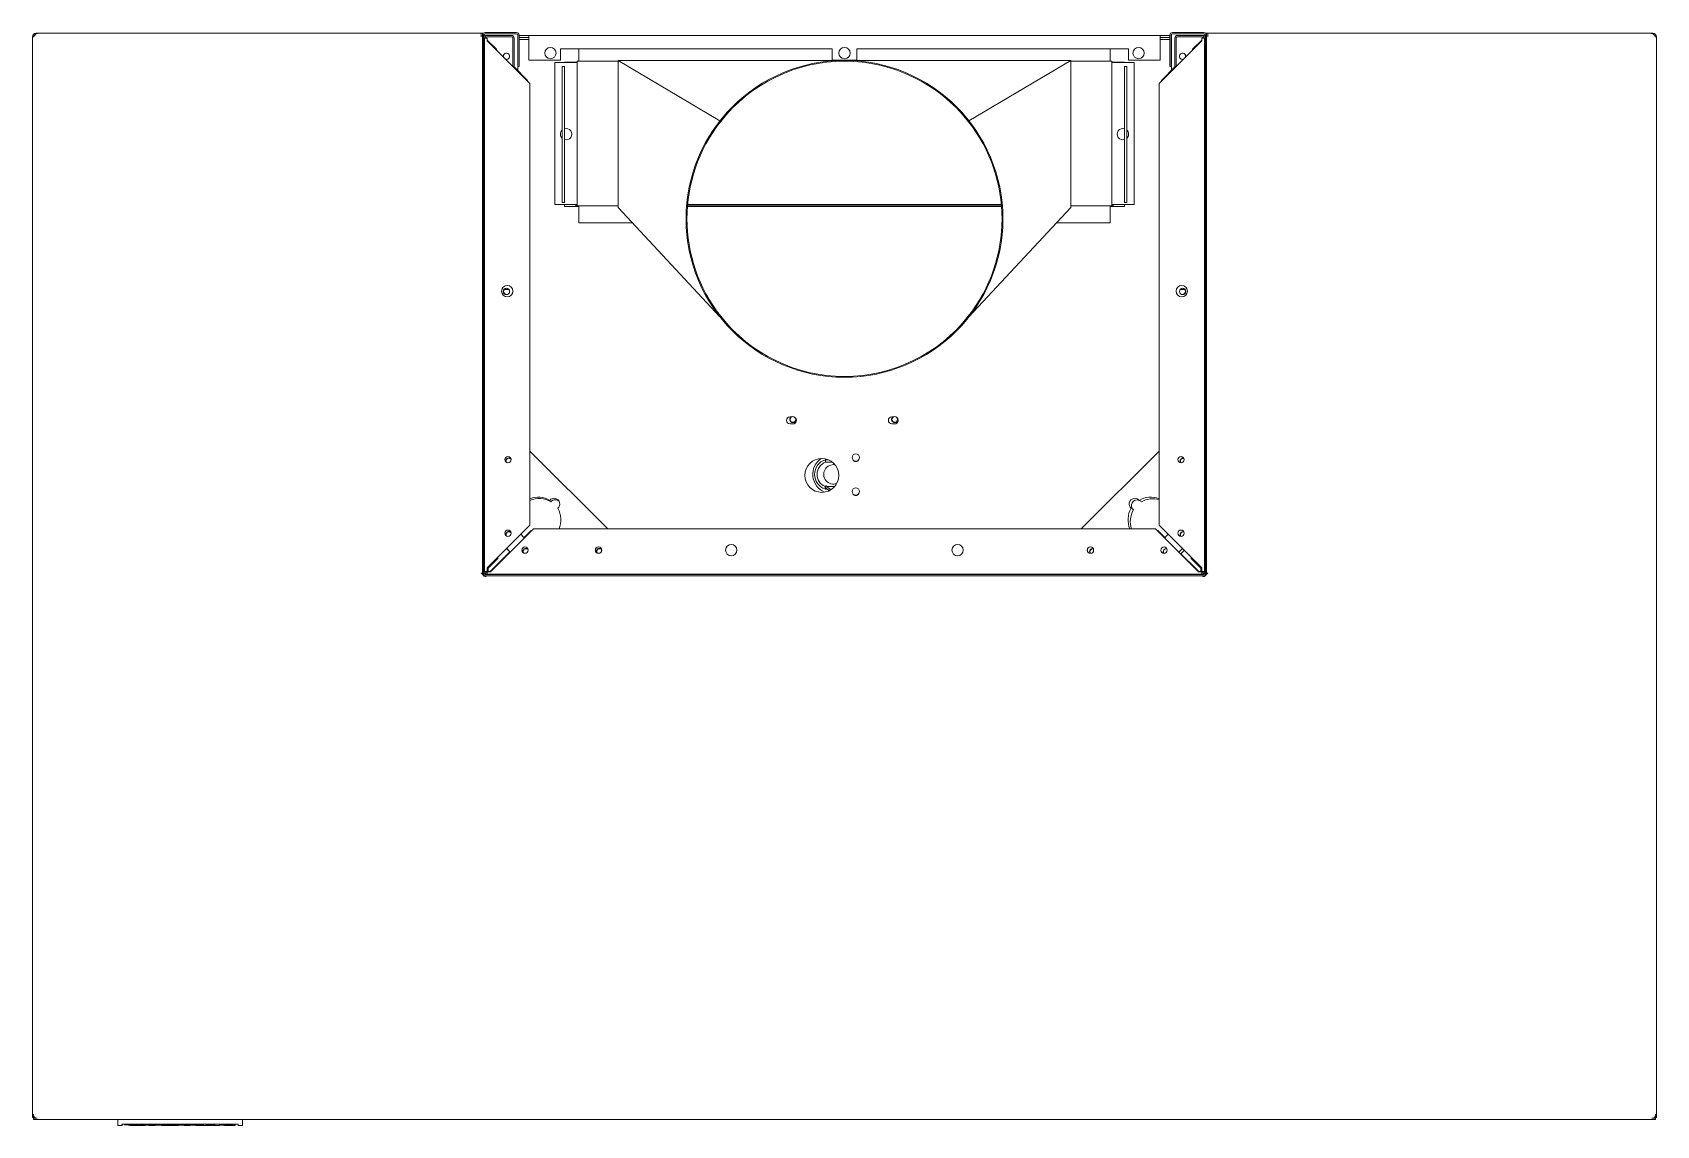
# Model space of a CAD drawing. Header units: millimetres. Extents: x 46989 to 543236, y 252623 to 526638.
# Drawn here: x 128050 to 153881, y 441994 to 459378 of the extents above; entities that cross this region are included whole.
import ezdxf

# ---------------------------------------------------------------- set-up
doc = ezdxf.new("R2010")
doc.units = ezdxf.units.MM

msp = doc.modelspace()

# ---------------------------------------------------------------- linework, layer by layer
at = {"color": 7, "lineweight": 13, "ltscale": 0.03937}
for p, q in [((128050, 459308), (128050, 442123)), ((128147, 459365), (135187, 459365)), ((135205, 450780), (135205, 459335)), ((135225, 450780), (135225, 459335)), ((135241, 450805), (135241, 459288)), ((135767, 458773), (135767, 459347)), ((145988, 459331), (135943, 459331)), ((146164, 459347), (146164, 458774)), ((146689, 459288), (146689, 450805)), ((146705, 459335), (146705, 450780)), ((146725, 459335), (146725, 450780)), ((146744, 459365), (153784, 459365)), ((153881, 459308), (153881, 442123)), ((135284, 459246), (135961, 458568)), ((136447, 459116), (140767, 459116)), ((141164, 459116), (145484, 459116)), ((145969, 458568), (146647, 459246)), ((136358, 458898), (136358, 456644)), ((136476, 458837), (136476, 456675)), ((136511, 458837), (136511, 456675)), ((137365, 458919), (136713, 458919)), ((136713, 458898), (136713, 456644)), ((137365, 458934), (137365, 456594)), ((144565, 458934), (137365, 458934)), ((137365, 458934), (138985, 457973)), ((144565, 458934), (142945, 457973)), ((144565, 456594), (144565, 458934)), ((144565, 458919), (145218, 458919)), ((145218, 458898), (145218, 456644)), ((145420, 456675), (145420, 458837)), ((145455, 456675), (145455, 458837)), ((145573, 458898), (145573, 456644)), ((135961, 458568), (135961, 451541)), ((145969, 451541), (145969, 458568)), ((137365, 456623), (136713, 456623)), ((137365, 456594), (138985, 454855)), ((138467, 456608), (143463, 456608)), ((143462, 456623), (138468, 456623)), ((143460, 456644), (138470, 456644)), ((144565, 456594), (142945, 454855)), ((144565, 456623), (145218, 456623)), ((137593, 456349), (136739, 456349)), ((145192, 456349), (144337, 456349)), ((135961, 452721), (137200, 451483)), ((145969, 452721), (144731, 451483)), ((135284, 450864), (135961, 451541)), ((146647, 450864), (145969, 451541)), ((136020, 451483), (135342, 450805)), ((136020, 451483), (145911, 451483)), ((145911, 451483), (146589, 450805)), ((146647, 450763), (135284, 450763)), ((146683, 450758), (135248, 450758)), ((146683, 450738), (135248, 450738)), ((128067, 442088), (153864, 442088)), ((129517, 442017), (131280, 442017)), ((131280, 442017), (129517, 442017))]:
    msp.add_line(p, q, dxfattribs=at)
at = {"color": 7, "lineweight": 13, "ltscale": 0.000578}
for p, q in [((128066, 459308), (128050, 459308)), ((153881, 459308), (153865, 459308)), ((128050, 442123), (128066, 442123)), ((130808, 442017), (130808, 442000)), ((153881, 442123), (153865, 442123))]:
    msp.add_line(p, q, dxfattribs=at)
at = {"color": 7, "lineweight": 13, "ltscale": 0.000387}
for p, q in [((128106, 459365), (128106, 459354)), ((153824, 459365), (153824, 459354))]:
    msp.add_line(p, q, dxfattribs=at)
at = {"color": 7, "lineweight": 13, "ltscale": 0.001396}
for p, q in [((128106, 459365), (128147, 459365)), ((153784, 459365), (153824, 459365))]:
    msp.add_line(p, q, dxfattribs=at)
at = {"color": 7, "lineweight": 13, "ltscale": 0.001069}
msp.add_line((135187, 459365), (135218, 459365), dxfattribs=at)
at = {"color": 7, "lineweight": 13, "ltscale": 0.001975}
for p, q in [((135187, 459365), (135187, 459308)), ((135943, 459331), (135943, 459274)), ((145988, 459331), (145988, 459274)), ((146744, 459365), (146744, 459308))]:
    msp.add_line(p, q, dxfattribs=at)
at = {"color": 7, "lineweight": 13, "ltscale": 0.000703}
for p, q in [((135246, 459335), (135225, 459335)), ((146685, 459335), (146705, 459335)), ((135246, 450780), (135225, 450780)), ((135248, 450778), (135248, 450758)), ((146683, 450778), (146683, 450758)), ((146685, 450780), (146705, 450780))]:
    msp.add_line(p, q, dxfattribs=at)
at = {"color": 7, "lineweight": 13, "ltscale": 0.0007}
for p, q in [((135241, 459288), (135262, 459288)), ((146689, 459288), (146669, 459288)), ((135709, 458836), (135689, 458836)), ((135791, 458838), (135771, 458838)), ((146140, 458838), (146160, 458838)), ((146221, 458836), (146242, 458836)), ((135241, 450805), (135262, 450805)), ((135284, 450763), (135284, 450783)), ((146647, 450763), (146647, 450783)), ((146689, 450805), (146669, 450805))]:
    msp.add_line(p, q, dxfattribs=at)
at = {"color": 7, "lineweight": 13, "ltscale": 0.000904}
msp.add_line((135246, 459335), (135247, 459309), dxfattribs=at)
at = {"color": 7, "lineweight": 13, "ltscale": 0.017375}
for p, q in [((135248, 459378), (135748, 459378)), ((135248, 459358), (135748, 459358)), ((146182, 459378), (146683, 459378)), ((146182, 459358), (146683, 459358))]:
    msp.add_line(p, q, dxfattribs=at)
at = {"color": 7, "lineweight": 13, "ltscale": 0.000639}
for p, q in [((135262, 459288), (135280, 459288)), ((146669, 459288), (146651, 459288))]:
    msp.add_line(p, q, dxfattribs=at)
at = {"color": 7, "lineweight": 13, "ltscale": 0.001481}
for p, q in [((135280, 459288), (135284, 459246)), ((146651, 459288), (146647, 459246))]:
    msp.add_line(p, q, dxfattribs=at)
at = {"color": 7, "lineweight": 13, "ltscale": 6.5e-05}
for p, q in [((135280, 459288), (135282, 459288)), ((146651, 459288), (146649, 459288))]:
    msp.add_line(p, q, dxfattribs=at)
at = {"color": 7, "lineweight": 13, "ltscale": 0.001477}
for p, q in [((135282, 459288), (135284, 459246)), ((146649, 459288), (146647, 459246))]:
    msp.add_line(p, q, dxfattribs=at)
at = {"color": 7, "lineweight": 13, "ltscale": 0.0133}
for p, q in [((135667, 459331), (135284, 459331)), ((135667, 459310), (135284, 459310)), ((146647, 459331), (146264, 459331)), ((146647, 459310), (146264, 459310))]:
    msp.add_line(p, q, dxfattribs=at)
at = {"color": 7, "lineweight": 13, "ltscale": 0.0157}
for p, q in [((135689, 458836), (135689, 459288)), ((135709, 458836), (135709, 459288)), ((146221, 459288), (146221, 458836)), ((146242, 459288), (146242, 458836))]:
    msp.add_line(p, q, dxfattribs=at)
at = {"color": 7, "lineweight": 13, "ltscale": 0.000118}
for p, q in [((135767, 459331), (135771, 459331)), ((135767, 459296), (135771, 459296)), ((135767, 459264), (135771, 459264))]:
    msp.add_line(p, q, dxfattribs=at)
at = {"color": 7, "lineweight": 13, "ltscale": 0.017275}
for p, q in [((135771, 459335), (135771, 458838)), ((135791, 459335), (135791, 458838)), ((146140, 458838), (146140, 459335)), ((146160, 458838), (146160, 459335))]:
    msp.add_line(p, q, dxfattribs=at)
at = {"color": 7, "lineweight": 13, "ltscale": 0.005288}
for p, q in [((135791, 459331), (135943, 459331)), ((135791, 459296), (135943, 459296)), ((135791, 459264), (135943, 459264))]:
    msp.add_line(p, q, dxfattribs=at)
at = {"color": 7, "lineweight": 13, "ltscale": 0.005285}
for p, q in [((146140, 459331), (145988, 459331)), ((146140, 459296), (145988, 459296)), ((145988, 459264), (146140, 459264))]:
    msp.add_line(p, q, dxfattribs=at)
at = {"color": 7, "lineweight": 13, "ltscale": 0.000122}
for p, q in [((146164, 459331), (146160, 459331)), ((146164, 459296), (146160, 459296)), ((146160, 459264), (146164, 459264))]:
    msp.add_line(p, q, dxfattribs=at)
at = {"color": 7, "lineweight": 13, "ltscale": 0.000896}
msp.add_line((146685, 459335), (146684, 459309), dxfattribs=at)
at = {"color": 7, "lineweight": 13, "ltscale": 0.001073}
msp.add_line((146713, 459365), (146744, 459365), dxfattribs=at)
at = {"color": 7, "lineweight": 13, "ltscale": 0.007237}
msp.add_line((135431, 459110), (135283, 459257), dxfattribs=at)
at = {"color": 7, "lineweight": 13, "ltscale": 0.000383}
for p, q in [((135431, 459110), (135431, 459099)), ((135925, 458604), (135925, 458615)), ((135995, 451458), (135984, 451458))]:
    msp.add_line(p, q, dxfattribs=at)
at = {"color": 7, "lineweight": 13, "ltscale": 0.011725}
for p, q in [((135943, 459274), (135943, 458936)), ((145988, 459274), (145988, 458936))]:
    msp.add_line(p, q, dxfattribs=at)
at = {"color": 7, "lineweight": 13, "ltscale": 0.00625}
for p, q in [((136447, 458936), (136447, 459116)), ((140767, 458936), (140767, 459116)), ((141164, 458936), (141164, 459116)), ((145484, 458936), (145484, 459116))]:
    msp.add_line(p, q, dxfattribs=at)
at = {"color": 7, "lineweight": 13, "ltscale": 0.006827}
for p, q in [((136739, 459116), (136739, 458919)), ((145192, 458919), (145192, 459116))]:
    msp.add_line(p, q, dxfattribs=at)
at = {"color": 7, "lineweight": 13, "ltscale": 0.007244}
msp.add_line((146647, 459257), (146500, 459110), dxfattribs=at)
at = {"color": 7, "lineweight": 13, "ltscale": 0.000388}
for p, q in [((146500, 459110), (146500, 459099)), ((146005, 458615), (146005, 458604)), ((130934, 441999), (130945, 442000))]:
    msp.add_line(p, q, dxfattribs=at)
at = {"color": 7, "lineweight": 13, "ltscale": 0.00011}
msp.add_line((135686, 458843), (135689, 458843), dxfattribs=at)
at = {"color": 7, "lineweight": 13, "ltscale": 0.01084}
msp.add_line((135925, 458615), (135705, 458836), dxfattribs=at)
at = {"color": 7, "lineweight": 13, "ltscale": 0.0175}
for p, q in [((135943, 458936), (136447, 458936)), ((145484, 458936), (145988, 458936))]:
    msp.add_line(p, q, dxfattribs=at)
at = {"color": 7, "lineweight": 13, "ltscale": 0.012336}
for p, q in [((136713, 458898), (136358, 458898)), ((145218, 458898), (145573, 458898)), ((136358, 456644), (136713, 456644)), ((145573, 456644), (145218, 456644))]:
    msp.add_line(p, q, dxfattribs=at)
at = {"color": 7, "lineweight": 13, "ltscale": 0.0012}
for p, q in [((136511, 458837), (136476, 458837)), ((145420, 458837), (145455, 458837)), ((136511, 456675), (136476, 456675)), ((145420, 456675), (145455, 456675))]:
    msp.add_line(p, q, dxfattribs=at)
at = {"color": 7, "lineweight": 13, "ltscale": 0.007019}
for p, q in [((136713, 458904), (136511, 458904)), ((145420, 458904), (145218, 458904))]:
    msp.add_line(p, q, dxfattribs=at)
at = {"color": 7, "lineweight": 13, "ltscale": 0.000209}
for p, q in [((136511, 458904), (136511, 458898)), ((136693, 458898), (136693, 458904)), ((145238, 458898), (145238, 458904)), ((145420, 458898), (145420, 458904)), ((131224, 441994), (131230, 441994))]:
    msp.add_line(p, q, dxfattribs=at)
at = {"color": 7, "lineweight": 13, "ltscale": 0.00075}
for p, q in [((136713, 458898), (136713, 458919)), ((145218, 458919), (145218, 458898)), ((136693, 456623), (136693, 456644)), ((136713, 456623), (136713, 456644)), ((145218, 456644), (145218, 456623)), ((145238, 456623), (145238, 456644))]:
    msp.add_line(p, q, dxfattribs=at)
at = {"color": 7, "lineweight": 13, "ltscale": 0.013777}
msp.add_line((140767, 458936), (141164, 458936), dxfattribs=at)
at = {"color": 7, "lineweight": 13, "ltscale": 0.010839}
msp.add_line((146226, 458836), (146005, 458615), dxfattribs=at)
at = {"color": 7, "lineweight": 13, "ltscale": 0.000111}
for p, q in [((146245, 458843), (146242, 458843)), ((130557, 441994), (130557, 441998))]:
    msp.add_line(p, q, dxfattribs=at)
at = {"color": 7, "lineweight": 13, "ltscale": 0.001241}
for p, q in [((136511, 456644), (136511, 456608)), ((145420, 456608), (145420, 456644))]:
    msp.add_line(p, q, dxfattribs=at)
at = {"color": 7, "lineweight": 13, "ltscale": 0.007932}
for p, q in [((136511, 456608), (136739, 456608)), ((145192, 456608), (145420, 456608))]:
    msp.add_line(p, q, dxfattribs=at)
at = {"color": 7, "lineweight": 13, "ltscale": 0.000694}
for p, q in [((136713, 456623), (136693, 456623)), ((145238, 456623), (145218, 456623))]:
    msp.add_line(p, q, dxfattribs=at)
at = {"color": 7, "lineweight": 13, "ltscale": 0.0095}
for p, q in [((136739, 456349), (136739, 456623)), ((145192, 456623), (145192, 456349))]:
    msp.add_line(p, q, dxfattribs=at)
at = {"color": 7, "lineweight": 13, "ltscale": 0.002542}
for p, q in [((135554, 455290), (135628, 455290)), ((146303, 455290), (146376, 455290))]:
    msp.add_line(p, q, dxfattribs=at)
at = {"color": 7, "lineweight": 13, "ltscale": 0.001001}
for p, q in [((140128, 453266), (140099, 453266)), ((141748, 453266), (141719, 453266))]:
    msp.add_line(p, q, dxfattribs=at)
at = {"color": 7, "lineweight": 13, "ltscale": 0.00155}
for p, q in [((140099, 453153), (140144, 453153)), ((141719, 453153), (141764, 453153))]:
    msp.add_line(p, q, dxfattribs=at)
at = {"color": 7, "lineweight": 13, "ltscale": 0.001814}
msp.add_line((140711, 452582), (140659, 452582), dxfattribs=at)
at = {"color": 7, "lineweight": 13, "ltscale": 0.0038}
msp.add_line((140775, 452544), (140665, 452544), dxfattribs=at)
at = {"color": 7, "lineweight": 13, "ltscale": 2.3e-05}
for p, q in [((140649, 452067), (140649, 452067)), ((130853, 441994), (130852, 441995))]:
    msp.add_line(p, q, dxfattribs=at)
at = {"color": 7, "lineweight": 13, "ltscale": 0.002935}
msp.add_line((140719, 452089), (140657, 452146), dxfattribs=at)
at = {"color": 7, "lineweight": 13, "ltscale": 0.000825}
msp.add_line((140663, 452141), (140659, 452117), dxfattribs=at)
at = {"color": 7, "lineweight": 13, "ltscale": 0.001029}
msp.add_line((140659, 452117), (140689, 452117), dxfattribs=at)
at = {"color": 7, "lineweight": 13, "ltscale": 0.003252}
msp.add_line((140743, 452102), (140674, 452165), dxfattribs=at)
at = {"color": 7, "lineweight": 13, "ltscale": 0.0043}
msp.add_line((140684, 452155), (140808, 452155), dxfattribs=at)
at = {"color": 7, "lineweight": 13, "ltscale": 0.0014}
msp.add_line((140726, 452117), (140766, 452117), dxfattribs=at)
at = {"color": 7, "lineweight": 13, "ltscale": 0.005516}
msp.add_line((135984, 451458), (135871, 451345), dxfattribs=at)
at = {"color": 7, "lineweight": 13, "ltscale": 0.000378}
msp.add_line((145947, 451458), (145936, 451458), dxfattribs=at)
at = {"color": 7, "lineweight": 13, "ltscale": 0.005519}
msp.add_line((145947, 451458), (146059, 451345), dxfattribs=at)
at = {"color": 7, "lineweight": 13, "ltscale": 0.015346}
msp.add_line((135642, 451116), (135329, 450803), dxfattribs=at)
at = {"color": 7, "lineweight": 13, "ltscale": 0.000604}
msp.add_line((135449, 451011), (135449, 451029), dxfattribs=at)
at = {"color": 7, "lineweight": 13, "ltscale": 0.002869}
for p, q in [((135589, 451169), (135647, 451110)), ((135650, 451113), (135592, 451171)), ((146281, 451113), (146339, 451171)), ((146370, 451141), (146311, 451082))]:
    msp.add_line(p, q, dxfattribs=at)
at = {"color": 7, "lineweight": 13, "ltscale": 0.013986}
msp.add_line((146317, 451088), (146601, 450803), dxfattribs=at)
at = {"color": 7, "lineweight": 13, "ltscale": 0.000605}
msp.add_line((146482, 451029), (146482, 451011), dxfattribs=at)
at = {"color": 7, "lineweight": 13, "ltscale": 0.001007}
for p, q in [((135205, 450789), (135187, 450767)), ((146744, 450767), (146725, 450789)), ((131234, 441995), (131263, 441995))]:
    msp.add_line(p, q, dxfattribs=at)
at = {"color": 7, "lineweight": 13, "ltscale": 0.001346}
for p, q in [((135241, 450805), (135280, 450805)), ((146647, 450763), (146647, 450801)), ((146689, 450805), (146651, 450805))]:
    msp.add_line(p, q, dxfattribs=at)
at = {"color": 7, "lineweight": 13, "ltscale": 0.000215}
msp.add_line((135246, 450780), (135246, 450786), dxfattribs=at)
at = {"color": 7, "lineweight": 13, "ltscale": 0.000113}
for p, q in [((135248, 450778), (135251, 450778)), ((130623, 442000), (130626, 442000))]:
    msp.add_line(p, q, dxfattribs=at)
at = {"color": 7, "lineweight": 13, "ltscale": 0.000156}
for p, q in [((135284, 450864), (135280, 450861)), ((135342, 450805), (135340, 450801)), ((146589, 450805), (146591, 450801)), ((146647, 450864), (146651, 450861)), ((130840, 441994), (130835, 441994))]:
    msp.add_line(p, q, dxfattribs=at)
at = {"color": 7, "lineweight": 13, "ltscale": 0.00047}
for p, q in [((135280, 450848), (135280, 450861)), ((146651, 450848), (146651, 450861))]:
    msp.add_line(p, q, dxfattribs=at)
at = {"color": 7, "lineweight": 13, "ltscale": 0.001475}
for p, q in [((135280, 450805), (135280, 450848)), ((135282, 450805), (135282, 450848)), ((135284, 450803), (135326, 450803)), ((135284, 450801), (135326, 450801)), ((146647, 450803), (146604, 450803)), ((146647, 450801), (146604, 450801)), ((146649, 450805), (146649, 450848)), ((146651, 450805), (146651, 450848))]:
    msp.add_line(p, q, dxfattribs=at)
at = {"color": 7, "lineweight": 13, "ltscale": 6.1e-05}
for p, q in [((135280, 450805), (135282, 450805)), ((135284, 450801), (135284, 450803)), ((146647, 450801), (146647, 450803)), ((146651, 450805), (146649, 450805))]:
    msp.add_line(p, q, dxfattribs=at)
at = {"color": 7, "lineweight": 13, "ltscale": 0.008199}
msp.add_line((135282, 450844), (135449, 451011), dxfattribs=at)
at = {"color": 7, "lineweight": 13, "ltscale": 0.000523}
for p, q in [((135282, 450848), (135282, 450863)), ((146649, 450848), (146649, 450863))]:
    msp.add_line(p, q, dxfattribs=at)
at = {"color": 7, "lineweight": 13, "ltscale": 0.000646}
msp.add_line((135284, 450783), (135284, 450801), dxfattribs=at)
at = {"color": 7, "lineweight": 13, "ltscale": 0.001633}
msp.add_line((135288, 450850), (135288, 450803), dxfattribs=at)
at = {"color": 7, "lineweight": 13, "ltscale": 0.00187}
for p, q in [((135295, 450804), (135295, 450858)), ((146635, 450858), (146635, 450804))]:
    msp.add_line(p, q, dxfattribs=at)
at = {"color": 7, "lineweight": 13, "ltscale": 0.001162}
for p, q in [((135329, 450804), (135295, 450804)), ((146635, 450804), (146602, 450804))]:
    msp.add_line(p, q, dxfattribs=at)
at = {"color": 7, "lineweight": 13, "ltscale": 0.000515}
for p, q in [((135326, 450803), (135341, 450803)), ((146604, 450803), (146590, 450803))]:
    msp.add_line(p, q, dxfattribs=at)
at = {"color": 7, "lineweight": 13, "ltscale": 0.000462}
msp.add_line((135326, 450801), (135340, 450801), dxfattribs=at)
at = {"color": 7, "lineweight": 13, "ltscale": 0.00757}
for p, q in [((135482, 450957), (135328, 450803)), ((146603, 450803), (146448, 450957))]:
    msp.add_line(p, q, dxfattribs=at)
at = {"color": 7, "lineweight": 13, "ltscale": 4.4e-05}
for p, q in [((135342, 450805), (135341, 450804)), ((146647, 450864), (146648, 450863)), ((129650, 442003), (129650, 442002))]:
    msp.add_line(p, q, dxfattribs=at)
at = {"color": 7, "lineweight": 13, "ltscale": 3.8e-05}
for p, q in [((135483, 450957), (135482, 450957)), ((131216, 442003), (131215, 442004))]:
    msp.add_line(p, q, dxfattribs=at)
at = {"color": 7, "lineweight": 13, "ltscale": 4.2e-05}
msp.add_line((146448, 450957), (146447, 450957), dxfattribs=at)
at = {"color": 7, "lineweight": 13, "ltscale": 0.0082}
msp.add_line((146482, 451011), (146649, 450844), dxfattribs=at)
at = {"color": 7, "lineweight": 13, "ltscale": 0.000463}
msp.add_line((146604, 450801), (146591, 450801), dxfattribs=at)
at = {"color": 7, "lineweight": 13, "ltscale": 0.001649}
msp.add_line((146643, 450803), (146643, 450851), dxfattribs=at)
at = {"color": 7, "lineweight": 13, "ltscale": 0.000108}
msp.add_line((146683, 450778), (146680, 450778), dxfattribs=at)
at = {"color": 7, "lineweight": 13, "ltscale": 0.000205}
for p, q in [((146685, 450780), (146685, 450786)), ((130713, 441994), (130707, 441994))]:
    msp.add_line(p, q, dxfattribs=at)
at = {"color": 7, "lineweight": 13, "ltscale": 0.00012}
msp.add_line((146725, 450786), (146725, 450789), dxfattribs=at)
at = {"color": 7, "lineweight": 13, "ltscale": 0.000434}
for p, q in [((135263, 450725), (135263, 450738)), ((146667, 450738), (146667, 450725))]:
    msp.add_line(p, q, dxfattribs=at)
at = {"color": 7, "lineweight": 13, "ltscale": 0.00175}
for p, q in [((128066, 442123), (128066, 442173)), ((153865, 442173), (153865, 442123))]:
    msp.add_line(p, q, dxfattribs=at)
at = {"color": 7, "lineweight": 13, "ltscale": 0.000649}
for p, q in [((128066, 442123), (128085, 442123)), ((130623, 442000), (130605, 442000)), ((153865, 442123), (153846, 442123))]:
    msp.add_line(p, q, dxfattribs=at)
at = {"color": 7, "lineweight": 13, "ltscale": 0.000482}
for p, q in [((128067, 442109), (128067, 442123)), ((153864, 442109), (153864, 442123))]:
    msp.add_line(p, q, dxfattribs=at)
at = {"color": 7, "lineweight": 13, "ltscale": 0.002}
for p, q in [((128124, 442109), (128067, 442109)), ((153864, 442109), (153807, 442109))]:
    msp.add_line(p, q, dxfattribs=at)
at = {"color": 7, "lineweight": 13, "ltscale": 0.000714}
for p, q in [((128067, 442088), (128067, 442109)), ((153864, 442109), (153864, 442088))]:
    msp.add_line(p, q, dxfattribs=at)
at = {"color": 7, "lineweight": 13, "ltscale": 0.002269}
for p, q in [((129409, 442023), (129409, 442088)), ((131389, 442023), (131389, 442088))]:
    msp.add_line(p, q, dxfattribs=at)
at = {"color": 7, "lineweight": 13, "ltscale": 0.000558}
for p, q in [((129409, 442007), (129409, 442023)), ((131389, 442023), (131389, 442007))]:
    msp.add_line(p, q, dxfattribs=at)
at = {"color": 7, "lineweight": 13, "ltscale": 1e-05}
for p, q in [((129409, 442007), (129409, 442007)), ((130378, 442000), (130378, 442000)), ((131389, 442007), (131389, 442007))]:
    msp.add_line(p, q, dxfattribs=at)
at = {"color": 7, "lineweight": 13, "ltscale": 0.000182}
for p, q in [((129409, 442001), (129409, 442007)), ((131389, 442007), (131389, 442001))]:
    msp.add_line(p, q, dxfattribs=at)
at = {"color": 7, "lineweight": 13, "ltscale": 0.001768}
for p, q in [((129467, 441994), (129416, 441994)), ((131381, 441994), (131331, 441994))]:
    msp.add_line(p, q, dxfattribs=at)
at = {"color": 7, "lineweight": 13, "ltscale": 0.000391}
for p, q in [((129474, 442001), (129474, 442013)), ((131323, 442001), (131323, 442013))]:
    msp.add_line(p, q, dxfattribs=at)
at = {"color": 7, "lineweight": 13, "ltscale": 0.000316}
msp.add_line((129514, 442017), (129514, 442008), dxfattribs=at)
at = {"color": 7, "lineweight": 13, "ltscale": 3e-06}
for p, q in [((129514, 442008), (129514, 442008)), ((129517, 442017), (129517, 442017)), ((130464, 441994), (130463, 441994)), ((131105, 441995), (131106, 441995)), ((131280, 442017), (131280, 442017))]:
    msp.add_line(p, q, dxfattribs=at)
at = {"color": 7, "lineweight": 13, "ltscale": 0.000284}
for p, q in [((129520, 442017), (129520, 442009)), ((131193, 442001), (131201, 442003))]:
    msp.add_line(p, q, dxfattribs=at)
at = {"color": 7, "lineweight": 13, "ltscale": 0.000173}
msp.add_line((129525, 442009), (129520, 442009), dxfattribs=at)
at = {"color": 7, "lineweight": 13, "ltscale": 0.000277}
msp.add_line((129525, 442017), (129525, 442009), dxfattribs=at)
at = {"color": 7, "lineweight": 13, "ltscale": 0.004196}
msp.add_line((129660, 442009), (129539, 442009), dxfattribs=at)
at = {"color": 7, "lineweight": 13, "ltscale": 0.002549}
msp.add_line((129707, 441994), (129633, 441994), dxfattribs=at)
at = {"color": 7, "lineweight": 13, "ltscale": 0.000274}
msp.add_line((129660, 442017), (129660, 442009), dxfattribs=at)
at = {"color": 7, "lineweight": 13, "ltscale": 0.000276}
for p, q in [((129675, 442017), (129675, 442009)), ((129755, 442009), (129755, 442017))]:
    msp.add_line(p, q, dxfattribs=at)
at = {"color": 7, "lineweight": 13, "ltscale": 0.000169}
msp.add_line((129680, 442009), (129675, 442009), dxfattribs=at)
at = {"color": 7, "lineweight": 13, "ltscale": 0.000283}
msp.add_line((129680, 442017), (129680, 442009), dxfattribs=at)
at = {"color": 7, "lineweight": 13, "ltscale": 0.000313}
for p, q in [((129685, 442017), (129685, 442008)), ((129938, 442017), (129938, 442008))]:
    msp.add_line(p, q, dxfattribs=at)
at = {"color": 7, "lineweight": 13, "ltscale": 5e-06}
for p, q in [((129685, 442008), (129685, 442008)), ((129938, 442008), (129937, 442008)), ((130463, 441994), (130463, 441994))]:
    msp.add_line(p, q, dxfattribs=at)
at = {"color": 7, "lineweight": 13, "ltscale": 0.000785}
for p, q in [((129701, 441994), (129701, 442017)), ((129701, 442017), (129701, 441994)), ((129718, 442017), (129718, 441994))]:
    msp.add_line(p, q, dxfattribs=at)
at = {"color": 7, "lineweight": 13, "ltscale": 8e-06}
for p, q in [((129701, 441994), (129701, 441994)), ((130222, 441999), (130222, 441999)), ((130358, 441999), (130358, 441999))]:
    msp.add_line(p, q, dxfattribs=at)
at = {"color": 7, "lineweight": 13, "ltscale": 0.000198}
msp.add_line((129707, 441994), (129701, 441994), dxfattribs=at)
at = {"color": 7, "lineweight": 13, "ltscale": 7.5e-05}
msp.add_line((129709, 441994), (129707, 441994), dxfattribs=at)
at = {"color": 7, "lineweight": 13, "ltscale": 0.000792}
msp.add_line((129709, 442017), (129709, 441994), dxfattribs=at)
at = {"color": 7, "lineweight": 13, "ltscale": 8.4e-05}
msp.add_line((129709, 441994), (129711, 441994), dxfattribs=at)
at = {"color": 7, "lineweight": 13, "ltscale": 0.000231}
msp.add_line((129711, 441994), (129718, 441994), dxfattribs=at)
at = {"color": 7, "lineweight": 13, "ltscale": 0.003649}
msp.add_line((129817, 441994), (129712, 441994), dxfattribs=at)
at = {"color": 7, "lineweight": 13, "ltscale": 1.5e-05}
msp.add_line((129718, 441994), (129718, 441994), dxfattribs=at)
at = {"color": 7, "lineweight": 13, "ltscale": 0.000314}
msp.add_line((129743, 442017), (129743, 442008), dxfattribs=at)
at = {"color": 7, "lineweight": 13, "ltscale": 4.1e-05}
msp.add_line((129757, 442009), (129755, 442009), dxfattribs=at)
at = {"color": 7, "lineweight": 13, "ltscale": 0.000977}
msp.add_line((129785, 442009), (129757, 442009), dxfattribs=at)
at = {"color": 7, "lineweight": 13, "ltscale": 0.000116}
msp.add_line((129775, 442004), (129775, 442001), dxfattribs=at)
at = {"color": 7, "lineweight": 13, "ltscale": 4.7e-05}
for p, q in [((129778, 442002), (129778, 442003)), ((130650, 441996), (130650, 441997))]:
    msp.add_line(p, q, dxfattribs=at)
at = {"color": 7, "lineweight": 13, "ltscale": 0.003906}
msp.add_line((129897, 442009), (129785, 442009), dxfattribs=at)
at = {"color": 7, "lineweight": 13, "ltscale": 1.3e-05}
for p, q in [((129883, 442001), (129883, 442002)), ((130189, 441994), (130190, 441994)), ((130463, 441994), (130463, 441995)), ((130831, 441999), (130832, 441999))]:
    msp.add_line(p, q, dxfattribs=at)
at = {"color": 7, "lineweight": 13, "ltscale": 7.1e-05}
for p, q in [((129883, 442001), (129885, 442001)), ((130741, 442001), (130739, 442001))]:
    msp.add_line(p, q, dxfattribs=at)
at = {"color": 7, "lineweight": 13, "ltscale": 3.3e-05}
for p, q in [((129885, 442001), (129885, 442002)), ((130190, 441996), (130190, 441995))]:
    msp.add_line(p, q, dxfattribs=at)
at = {"color": 7, "lineweight": 13, "ltscale": 0.000976}
msp.add_line((129925, 442009), (129897, 442009), dxfattribs=at)
at = {"color": 7, "lineweight": 13, "ltscale": 0.000134}
for p, q in [((129898, 442001), (129898, 442005)), ((130915, 441998), (130915, 441994))]:
    msp.add_line(p, q, dxfattribs=at)
at = {"color": 7, "lineweight": 13, "ltscale": 0.000255}
msp.add_line((129906, 442001), (129898, 442001), dxfattribs=at)
at = {"color": 7, "lineweight": 13, "ltscale": 0.011409}
msp.add_line((130234, 442001), (129906, 442001), dxfattribs=at)
at = {"color": 7, "lineweight": 13, "ltscale": 7.2e-05}
for p, q in [((129910, 441996), (129910, 441994)), ((130853, 441996), (130853, 441994))]:
    msp.add_line(p, q, dxfattribs=at)
at = {"color": 7, "lineweight": 13, "ltscale": 0.003249}
msp.add_line((130003, 441994), (129910, 441994), dxfattribs=at)
at = {"color": 7, "lineweight": 13, "ltscale": 2.9e-05}
msp.add_line((129926, 442009), (129925, 442009), dxfattribs=at)
at = {"color": 7, "lineweight": 13, "ltscale": 0.000104}
msp.add_line((130003, 441998), (130003, 441995), dxfattribs=at)
at = {"color": 7, "lineweight": 13, "ltscale": 5.7e-05}
for p, q in [((130003, 441997), (130003, 441996)), ((130705, 441995), (130707, 441994))]:
    msp.add_line(p, q, dxfattribs=at)
at = {"color": 7, "lineweight": 13, "ltscale": 6e-06}
for p, q in [((130003, 441996), (130003, 441996)), ((130358, 441999), (130358, 441999)), ((130557, 441994), (130557, 441994))]:
    msp.add_line(p, q, dxfattribs=at)
at = {"color": 7, "lineweight": 13, "ltscale": 1.2e-05}
for p, q in [((130003, 441994), (130003, 441995)), ((131137, 442001), (131137, 442001))]:
    msp.add_line(p, q, dxfattribs=at)
at = {"color": 7, "lineweight": 13, "ltscale": 0.001186}
msp.add_line((130033, 442000), (130067, 442000), dxfattribs=at)
at = {"color": 7, "lineweight": 13, "ltscale": 9.3e-05}
msp.add_line((130096, 441997), (130096, 441995), dxfattribs=at)
at = {"color": 7, "lineweight": 13, "ltscale": 0.007998}
msp.add_line((130327, 441994), (130096, 441994), dxfattribs=at)
at = {"color": 7, "lineweight": 13, "ltscale": 5.1e-05}
for p, q in [((130190, 441994), (130190, 441996)), ((130932, 441999), (130934, 441999))]:
    msp.add_line(p, q, dxfattribs=at)
at = {"color": 7, "lineweight": 13, "ltscale": 1.7e-05}
msp.add_line((130190, 441995), (130190, 441994), dxfattribs=at)
at = {"color": 7, "lineweight": 13, "ltscale": 4e-06}
for p, q in [((130193, 441997), (130193, 441997)), ((130239, 442000), (130239, 442000)), ((130239, 442000), (130239, 442000)), ((130239, 442000), (130239, 442000))]:
    msp.add_line(p, q, dxfattribs=at)
at = {"color": 7, "lineweight": 13, "ltscale": 8.7e-05}
msp.add_line((130193, 441997), (130193, 441994), dxfattribs=at)
at = {"color": 7, "lineweight": 13, "ltscale": 0.000556}
for p, q in [((130234, 442017), (130234, 442001)), ((130823, 442017), (130823, 442001))]:
    msp.add_line(p, q, dxfattribs=at)
at = {"color": 7, "lineweight": 13, "ltscale": 0.000568}
msp.add_line((130243, 442001), (130243, 442017), dxfattribs=at)
at = {"color": 7, "lineweight": 13, "ltscale": 0.000574}
msp.add_line((130243, 442017), (130243, 442000), dxfattribs=at)
at = {"color": 7, "lineweight": 13, "ltscale": 0.000599}
msp.add_line((130259, 442017), (130259, 442000), dxfattribs=at)
at = {"color": 7, "lineweight": 13, "ltscale": 7e-06}
msp.add_line((130259, 442000), (130259, 442000), dxfattribs=at)
at = {"color": 7, "lineweight": 13, "ltscale": 0.000569}
for p, q in [((130261, 442001), (130261, 442017)), ((130951, 442017), (130951, 442001))]:
    msp.add_line(p, q, dxfattribs=at)
at = {"color": 7, "lineweight": 13, "ltscale": 0.000559}
msp.add_line((130266, 442001), (130265, 442017), dxfattribs=at)
at = {"color": 7, "lineweight": 13, "ltscale": 0.000555}
for p, q in [((130277, 442017), (130277, 442001)), ((130739, 442001), (130739, 442017)), ((130741, 442017), (130741, 442001))]:
    msp.add_line(p, q, dxfattribs=at)
at = {"color": 7, "lineweight": 13, "ltscale": 0.000384}
msp.add_line((130288, 442001), (130277, 442001), dxfattribs=at)
at = {"color": 7, "lineweight": 13, "ltscale": 6.2e-05}
msp.add_line((130287, 441997), (130287, 441999), dxfattribs=at)
at = {"color": 7, "lineweight": 13, "ltscale": 0.014154}
msp.add_line((130695, 442001), (130288, 442001), dxfattribs=at)
at = {"color": 7, "lineweight": 13, "ltscale": 0.000306}
msp.add_line((130336, 441994), (130327, 441994), dxfattribs=at)
at = {"color": 7, "lineweight": 13, "ltscale": 0.000154}
for p, q in [((130341, 441998), (130346, 441998)), ((130835, 441999), (130835, 441994))]:
    msp.add_line(p, q, dxfattribs=at)
at = {"color": 7, "lineweight": 13, "ltscale": 0.000423}
msp.add_line((130358, 441999), (130346, 441998), dxfattribs=at)
at = {"color": 7, "lineweight": 13, "ltscale": 0.000671}
msp.add_line((130393, 442000), (130374, 441997), dxfattribs=at)
at = {"color": 7, "lineweight": 13, "ltscale": 5.9e-05}
msp.add_line((130463, 441996), (130463, 441995), dxfattribs=at)
at = {"color": 7, "lineweight": 13, "ltscale": 0.003253}
msp.add_line((130557, 441994), (130463, 441994), dxfattribs=at)
at = {"color": 7, "lineweight": 13, "ltscale": 6.6e-05}
msp.add_line((130464, 441996), (130464, 441994), dxfattribs=at)
at = {"color": 7, "lineweight": 13, "ltscale": 3.6e-05}
msp.add_line((130557, 441995), (130557, 441994), dxfattribs=at)
at = {"color": 7, "lineweight": 13, "ltscale": 3.4e-05}
msp.add_line((130583, 442000), (130582, 442000), dxfattribs=at)
at = {"color": 7, "lineweight": 13, "ltscale": 5.2e-05}
for p, q in [((130650, 441996), (130650, 441997)), ((130852, 441995), (130852, 441996))]:
    msp.add_line(p, q, dxfattribs=at)
at = {"color": 7, "lineweight": 13, "ltscale": 1e-06}
for p, q in [((130650, 441996), (130650, 441996)), ((130906, 441996), (130906, 441996))]:
    msp.add_line(p, q, dxfattribs=at)
at = {"color": 7, "lineweight": 13, "ltscale": 0.001546}
msp.add_line((130695, 441994), (130650, 441994), dxfattribs=at)
at = {"color": 7, "lineweight": 13, "ltscale": 0.001521}
msp.add_line((130695, 442001), (130739, 442001), dxfattribs=at)
at = {"color": 7, "lineweight": 13, "ltscale": 2e-05}
for p, q in [((130695, 441994), (130695, 441995)), ((130758, 442000), (130757, 442000))]:
    msp.add_line(p, q, dxfattribs=at)
at = {"color": 7, "lineweight": 13, "ltscale": 0.000353}
msp.add_line((130713, 441994), (130723, 441994), dxfattribs=at)
at = {"color": 7, "lineweight": 13, "ltscale": 0.003591}
msp.add_line((130827, 441994), (130723, 441994), dxfattribs=at)
at = {"color": 7, "lineweight": 13, "ltscale": 0.00059}
msp.add_line((130757, 442017), (130757, 442000), dxfattribs=at)
at = {"color": 7, "lineweight": 13, "ltscale": 0.000746}
msp.add_line((130831, 441999), (130810, 442000), dxfattribs=at)
at = {"color": 7, "lineweight": 13, "ltscale": 0.00341}
msp.add_line((130921, 442001), (130823, 442001), dxfattribs=at)
at = {"color": 7, "lineweight": 13, "ltscale": 0.000133}
msp.add_line((130830, 441994), (130827, 441994), dxfattribs=at)
at = {"color": 7, "lineweight": 13, "ltscale": 0.000164}
msp.add_line((130830, 441999), (130830, 441994), dxfattribs=at)
at = {"color": 7, "lineweight": 13, "ltscale": 0.000163}
msp.add_line((130835, 441994), (130830, 441994), dxfattribs=at)
at = {"color": 7, "lineweight": 13, "ltscale": 0.000138}
msp.add_line((130840, 441998), (130840, 441994), dxfattribs=at)
at = {"color": 7, "lineweight": 13, "ltscale": 0.001846}
msp.add_line((130906, 441994), (130853, 441994), dxfattribs=at)
at = {"color": 7, "lineweight": 13, "ltscale": 0.003417}
msp.add_line((131014, 441994), (130916, 441994), dxfattribs=at)
at = {"color": 7, "lineweight": 13, "ltscale": 0.000379}
msp.add_line((130921, 442001), (130932, 442001), dxfattribs=at)
at = {"color": 7, "lineweight": 13, "ltscale": 0.00019}
msp.add_line((130938, 442001), (130932, 442001), dxfattribs=at)
at = {"color": 7, "lineweight": 13, "ltscale": 0.000532}
msp.add_line((131101, 442002), (131101, 442017), dxfattribs=at)
at = {"color": 7, "lineweight": 13, "ltscale": 0.00013}
msp.add_line((131105, 441999), (131105, 441995), dxfattribs=at)
at = {"color": 7, "lineweight": 13, "ltscale": 5.4e-05}
msp.add_line((131106, 441995), (131107, 441995), dxfattribs=at)
at = {"color": 7, "lineweight": 13, "ltscale": 0.000136}
for p, q in [((131107, 441995), (131107, 441999)), ((131116, 441999), (131116, 441995)), ((131230, 441994), (131234, 441994))]:
    msp.add_line(p, q, dxfattribs=at)
at = {"color": 7, "lineweight": 13, "ltscale": 0.000311}
msp.add_line((131116, 441995), (131107, 441995), dxfattribs=at)
at = {"color": 7, "lineweight": 13, "ltscale": 0.003331}
msp.add_line((131116, 441995), (131212, 441995), dxfattribs=at)
at = {"color": 7, "lineweight": 13, "ltscale": 0.000552}
msp.add_line((131137, 442017), (131137, 442001), dxfattribs=at)
at = {"color": 7, "lineweight": 13, "ltscale": 0.001219}
msp.add_line((131137, 442001), (131172, 442000), dxfattribs=at)
at = {"color": 7, "lineweight": 13, "ltscale": 0.000588}
msp.add_line((131172, 442000), (131172, 442017), dxfattribs=at)
at = {"color": 7, "lineweight": 13, "ltscale": 0.000709}
msp.add_line((131172, 442000), (131193, 442001), dxfattribs=at)
at = {"color": 7, "lineweight": 13, "ltscale": 0.000484}
msp.add_line((131201, 442003), (131201, 442017), dxfattribs=at)
at = {"color": 7, "lineweight": 13, "ltscale": 0.000457}
msp.add_line((131215, 442017), (131215, 442004), dxfattribs=at)
at = {"color": 7, "lineweight": 13, "ltscale": 0.000107}
msp.add_line((131219, 442002), (131222, 442000), dxfattribs=at)
at = {"color": 7, "lineweight": 13, "ltscale": 0.00078}
msp.add_line((131234, 442017), (131234, 441994), dxfattribs=at)
at = {"color": 7, "lineweight": 13, "ltscale": 0.000771}
msp.add_line((131263, 441995), (131263, 442017), dxfattribs=at)
at = {"color": 7, "lineweight": 13, "ltscale": 0.000765}
msp.add_line((131272, 442017), (131272, 441995), dxfattribs=at)
at = {"color": 7, "lineweight": 13, "ltscale": 0.000299}
msp.add_line((131272, 442017), (131280, 442017), dxfattribs=at)
at = {"color": 7, "lineweight": 13, "ltscale": 0.03937}
for points in [[(128147, 459365), (128139, 459365), (128127, 459363), (128113, 459358), (128099, 459349), (128086, 459337), (128075, 459323), (128066, 459308)], [(153865, 459308), (153857, 459322), (153848, 459335), (153840, 459342), (153826, 459353), (153817, 459358), (153807, 459362), (153797, 459364), (153784, 459365)], [(146667, 450725), (146678, 450726), (146688, 450728), (146701, 450734), (146711, 450744), (146719, 450756), (146721, 450762)], [(135210, 450761), (135214, 450752), (135220, 450743), (135227, 450736), (135236, 450731), (135249, 450726), (135263, 450725)], [(128073, 442140), (128069, 442149), (128067, 442159), (128066, 442173)], [(129517, 442017), (129490, 442016), (129476, 442013), (129472, 442012)], [(129474, 442013), (129483, 442015), (129506, 442017), (129514, 442017)], [(129520, 442009), (129516, 442008), (129514, 442008), (129514, 442008), (129514, 442008), (129514, 442008)], [(129514, 442008), (129514, 442008), (129514, 442008), (129515, 442007), (129521, 442007)], [(129569, 442002), (129547, 442006), (129521, 442007)], [(129650, 442003), (129650, 442003), (129650, 442003), (129650, 442003), (129651, 442003), (129659, 442005), (129679, 442007)], [(129685, 442008), (129685, 442008), (129684, 442007), (129679, 442007)], [(129680, 442009), (129684, 442008), (129685, 442008), (129685, 442008), (129685, 442008), (129685, 442008)], [(129755, 442009), (129745, 442008), (129744, 442008)], [(129750, 442007), (129766, 442005), (129773, 442005), (129778, 442004), (129779, 442003), (129779, 442003), (129779, 442003)], [(129910, 441996), (129908, 441997), (129901, 441998), (129878, 441999)], [(129883, 442002), (129896, 442004), (129905, 442006), (129931, 442007)], [(129937, 442008), (129934, 442009), (129926, 442009)], [(129931, 442007), (129937, 442007), (129938, 442008), (129938, 442008), (129938, 442008), (129938, 442008)], [(130003, 441997), (130003, 441997), (130003, 441997), (130004, 441998)], [(130014, 441999), (130005, 441998), (130004, 441998)], [(130095, 441998), (130089, 441999), (130085, 441999)], [(130190, 441995), (130190, 441996), (130190, 441996), (130190, 441996), (130193, 441997)], [(130193, 441997), (130201, 441997), (130222, 441999)], [(130243, 442001), (130243, 442001), (130242, 442001), (130234, 442001)], [(130239, 442000), (130243, 442000), (130243, 442000), (130243, 442000), (130243, 442000), (130243, 442000)], [(130259, 442000), (130259, 442000), (130259, 442000), (130259, 442000), (130259, 442000), (130261, 442001)], [(130267, 441999), (130260, 442000), (130259, 442000)], [(130290, 441999), (130282, 441999), (130267, 441999)], [(130287, 441997), (130292, 441998), (130293, 441998), (130293, 441998), (130293, 441998), (130293, 441998)], [(130293, 441998), (130293, 441998), (130293, 441999), (130293, 441999), (130290, 441999)], [(130303, 441995), (130303, 441995), (130303, 441995), (130303, 441995), (130305, 441995), (130310, 441996)], [(130312, 441994), (130304, 441995), (130303, 441995), (130303, 441995), (130303, 441995), (130303, 441995)], [(130462, 441998), (130454, 441999), (130446, 441999)], [(130582, 442000), (130563, 441999), (130559, 441998), (130557, 441998), (130557, 441997), (130557, 441997)], [(130626, 442000), (130645, 441999), (130649, 441998), (130650, 441997), (130650, 441997), (130650, 441997)], [(130823, 442001), (130812, 442001), (130809, 442001), (130808, 442000), (130808, 442000), (130808, 442000), (130808, 442000)], [(130832, 441999), (130847, 441998), (130851, 441997), (130853, 441996)], [(130906, 441996), (130906, 441997), (130912, 441998), (130914, 441998)], [(130916, 441994), (130942, 441996), (131020, 442000), (131101, 442002)], [(130951, 442001), (130950, 442001), (130950, 442001), (130939, 442001), (130938, 442001)], [(130945, 442000), (130949, 442000), (130950, 442000), (130951, 442001)], [(131096, 441999), (131053, 441997), (131022, 441995), (131014, 441994)], [(131096, 441999), (131128, 441998), (131170, 441997), (131216, 441995)], [(131280, 442017), (131307, 442016), (131321, 442013), (131323, 442013)], [(131325, 442012), (131309, 442015), (131283, 442017), (131280, 442017)], [(153858, 442140), (153861, 442149), (153864, 442159), (153865, 442173)]]:
    msp.add_lwpolyline(points, dxfattribs=at)
for centre, radius in [((136287, 459050), 90), ((140965, 459050), 90), ((145644, 459050), 90), ((140965, 456414), 2520), ((135601, 455263), 90), ((135588, 455259), 50.4), ((146329, 455263), 90), ((146343, 455259), 50.4), ((140144, 453223), 45), ((141764, 453223), 45), ((135613, 452584), 50.4), ((135613, 452584), 50.4), ((140605, 452334), 270), ((141145, 452618), 57.6), ((146318, 452584), 50.4), ((146318, 452584), 50.4), ((141145, 452078), 57.6), ((135613, 451414), 50.4), ((135613, 451414), 50.4), ((146318, 451414), 50.4), ((146318, 451414), 50.4), ((135883, 451145), 50.4), ((137053, 451145), 50.4), ((139165, 451145), 90), ((142765, 451145), 90), ((144878, 451145), 50.4), ((146048, 451145), 50.4)]:
    msp.add_circle(centre, radius, dxfattribs=at)
for centre, radius, start, end in [((128106, 459308), 56.9, 90, 180), ((135248, 459335), 42.5, 90, 180), ((135248, 459335), 22.3, 90, 180), ((135284, 459288), 42.5, 90, 180), ((135284, 459288), 22.3, 90, 180), ((135667, 459288), 42.5, 0, 90), ((135667, 459288), 22.3, 0, 90), ((135748, 459335), 42.5, 0, 90), ((135748, 459335), 22.3, 0, 90), ((146182, 459335), 42.5, 90, 180), ((146182, 459335), 22.3, 90, 180), ((146264, 459288), 42.5, 90, 180), ((146264, 459288), 22.3, 90, 180), ((146647, 459288), 42.5, 0, 90), ((146647, 459288), 22.3, 0, 90), ((146683, 459335), 42.5, 0, 90), ((146683, 459335), 22.3, 0, 90), ((153824, 459308), 56.9, 0, 90), ((135588, 459000), 50.4, 260.597, 189.403), ((135594, 459000), 50.4, 93.6075, 199.4352), ((146343, 459000), 50.4, 350.5645, 279.4355), ((146337, 459000), 50.4, 340.5208, 86.3925), ((135594, 459000), 50.4, 250.5649, 266.3944), ((140965, 456414), 2506, 38.2133, 141.7867), ((146337, 459000), 50.4, 273.6059, 289.4792), ((136538, 457760), 90, 133.028, 226.9713), ((136538, 457760), 90, 252.6411, 107.3581), ((140965, 456414), 2506, 141.7854, 218.2146), ((140965, 456414), 2506, 321.7854, 38.2146), ((145393, 457760), 90, 72.6406, 287.3594), ((145393, 457760), 90, 313.0287, 46.9713), ((135594, 455259), 50.4, 93.6075, 266.3944), ((146337, 455259), 50.4, 273.6059, 86.3925), ((140965, 456414), 2506, 218.2133, 321.7867), ((140099, 453209), 56.2, 90, 270), ((140144, 453223), 50.4, 123.0229, 18.8544), ((140144, 453209), 56.2, 270, 59.245), ((141719, 453209), 56.2, 90, 270), ((141764, 453223), 50.4, 123.0229, 18.8546), ((141764, 453209), 56.2, 270, 59.245), ((135629, 452562), 50.4, 52.6356, 200.9399), ((135629, 452562), 45, 42.4075, 211.1689), ((135577, 452559), 50.4, 54.8465, 61.6316), ((140765, 452350), 305, 123.6992, 247.5973), ((140735, 452350), 245, 108.1949, 251.8051), ((143357, 453013), 2732, 189.0786, 189.8899), ((141145, 452604), 50.4, 205.1423, 337.604), ((146354, 452559), 50.4, 80.9806, 209.5789), ((146354, 452559), 50.4, 80.9803, 209.579), ((146354, 452559), 45, 76.0592, 214.5002), ((140735, 452350), 207, 109.8193, 247.7315), ((140790, 452350), 155, 80.0659, 289.7547), ((136095, 451627), 360, 59.4229, 111.8391), ((136112, 451605), 360, 59.4229, 114.6952), ((136347, 451879), 90, 310.0743, 139.9256), ((136364, 451857), 90, 45.5847, 139.9257), ((136095, 451627), 360, 336.2968, 30.5771), ((141145, 452064), 50.4, 205.1424, 337.6035), ((145835, 451627), 360, 149.4229, 203.7032), ((145583, 451879), 90, 40.0743, 229.9256), ((145619, 451854), 90, 69.3347, 229.9256), ((145835, 451627), 360, 68.1609, 120.5771), ((145619, 451854), 90, 40.0743, 67.8955), ((145871, 451602), 360, 74.2051, 120.5771), ((145871, 451602), 360, 149.4229, 199.4411), ((135629, 451392), 50.4, 52.636, 200.9402), ((135629, 451392), 45, 42.4079, 211.1691), ((135577, 451389), 50.4, 54.8464, 61.6315), ((136095, 451627), 360, 219.6194, 232.8028), ((145835, 451627), 360, 307.1972, 320.3806), ((146354, 451389), 50.4, 80.9805, 209.5789), ((146354, 451389), 50.4, 80.9802, 209.579), ((146354, 451389), 45, 76.0592, 214.5002), ((135899, 451123), 50.4, 52.6361, 199.9724), ((135899, 451123), 45, 42.4074, 210.4096), ((135847, 451120), 50.4, 55.3106, 62.1525), ((135882, 451145), 50.4, 270.4177, 89.5995), ((137069, 451123), 50.4, 52.6363, 199.9727), ((137069, 451123), 45, 42.4074, 210.41), ((137017, 451120), 50.4, 55.3108, 62.1527), ((137052, 451145), 50.4, 270.4201, 89.6019), ((144879, 451145), 50.4, 90.3822, 269.564), ((144915, 451120), 50.4, 81.8851, 209.7337), ((144914, 451120), 45, 76.0587, 214.4997), ((144914, 451120), 50.4, 80.98, 89.6), ((146049, 451145), 50.4, 90.3847, 269.5664), ((146085, 451120), 50.4, 81.8851, 209.7337), ((146084, 451120), 45, 76.0587, 214.4997), ((146084, 451120), 50.4, 80.98, 89.5976), ((135291, 450616), 183, 117.7167, 124.4792), ((135248, 450780), 42.5, 180, 270), ((135248, 450780), 22.3, 180, 270), ((135283, 450776), 54.5, 176.0587, 189.2775), ((135284, 450805), 42.5, 180, 270), ((135284, 450805), 22.3, 180, 270), ((135285, 450862), 1.65, 117.9443, 163.6093), ((135346, 450800), 6.92, 138.3816, 166.0011), ((146590, 450806), 1.65, 207.9443, 253.6093), ((146647, 450805), 42.5, 270, 0), ((146647, 450805), 22.3, 270, 0), ((146683, 450780), 42.5, 270, 0), ((146683, 450780), 22.3, 270, 0), ((146647, 450776), 54.8, 351.0187, 3.916), ((135106, 450844), 197, 323.04, 327.475), ((146825, 450844), 197, 212.525, 216.96), ((128119, 442160), 50.5, 203.7357, 250.2276), ((128123, 442173), 64.4, 250.7493, 270.9705), ((129416, 442001), 7.21, 180.049, 269.9502), ((129467, 442001), 7.21, 270.046, 359.954), ((129535, 441377), 632, 89.6148, 90.9671), ((129634, 442278), 284, 256.7596, 269.9533), ((129651, 442003), 0.876, 196.6884, 256.4169), ((129708, 442211), 216, 254.6456, 268.2003), ((129666, 441550), 459, 88.8467, 90.6949), ((129711, 442309), 314, 271.3548, 281.7764), ((129744, 442007), 0.672, 91.2599, 147.821), ((129744, 442009), 1.53, 225.1159, 272.2339), ((129752, 442060), 53.4, 261.6633, 267.263), ((129775, 442008), 6.88, 274.4292, 301.7485), ((129778, 442003), 0.973, 280.5881, 340.4736), ((129817, 442299), 305, 270.0213, 279.0606), ((129882, 441898), 102, 92.3295, 99.9386), ((129893, 442246), 245, 268.137, 271.3961), ((129937, 442008), 0.639, 29.8024, 84.0038), ((130005, 441997), 2.06, 190.8118, 220.915), ((130009, 441995), 5.48, 176.3415, 191.3142), ((130033, 441645), 354, 90.0602, 93.1443), ((130066, 441659), 341, 86.8209, 89.868), ((130095, 441996), 2.18, 44.4093, 82.3973), ((130095, 441997), 1.18, 0.3613, 28.2119), ((130091, 441995), 6.19, 1.3182, 16.2716), ((130096, 441995), 1.01, 313.4204, 13.6139), ((130097, 441995), 0.572, 164.0843, 232.3772), ((130192, 442020), 26, 265.1654, 272.3251), ((130191, 441996), 1.36, 187.3979, 212.2658), ((130186, 443587), 1593, 270.2327, 273.6119), ((130195, 442622), 624, 272.4828, 274.0562), ((130243, 442000), 0.32, 31.9211, 86.4125), ((130268, 441907), 94, 91.4852, 94.5135), ((130275, 441601), 400, 89.8028, 91.4194), ((130177, 444680), 2687, 272.8335, 273.5092), ((130325, 442350), 356, 267.9095, 270.2308), ((130326, 442404), 410, 271.3702, 276.7706), ((130383, 441673), 326, 90.8259, 94.2898), ((130408, 437199), 4801, 89.803, 90.3507), ((130429, 441417), 583, 88.2683, 90.4453), ((130461, 441995), 2.86, 25.812, 74.9107), ((130460, 441995), 3.66, 1.207, 24.7208), ((130461, 441995), 2.69, 340.3303, 0.0605), ((130558, 441997), 1.7, 147.7209, 179.6055), ((130561, 441997), 4.15, 182.7567, 200.7855), ((130603, 440172), 1828, 89.9512, 90.6362), ((130640, 441994), 10.8, 2.2422, 15.0766), ((130653, 441995), 2.77, 170.7206, 207.5489), ((130650, 441995), 0.788, 323.3658, 13.7202), ((130696, 441822), 173, 86.9712, 90.5155), ((130743, 441858), 143, 86.2406, 90.5802), ((130747, 441936), 64.5, 80.3155, 85.0888), ((130828, 442426), 431, 260.726, 269.8605), ((130810, 442005), 5.48, 248.093, 270.5703), ((130860, 441589), 406, 91.0809, 92.9079), ((130898, 441996), 7.88, 350.246, 3.5843), ((130910, 441995), 4.82, 179.2822, 193.2586), ((130939, 441762), 237, 91.5583, 95.9727), ((130915, 441997), 2.76, 253.3959, 279.2356), ((131100, 440810), 1191, 88.2323, 89.9825), ((131211, 441957), 47.1, 96.131, 103.0939), ((131210, 441971), 33.6, 88.7347, 96.7122), ((131211, 441986), 18.3, 78.0544, 89.403), ((131212, 441992), 12.3, 54.9274, 74.9681), ((131226, 442279), 285, 268.0441, 269.7146), ((131235, 442018), 22.9, 234.8037, 241.5488), ((131239, 442024), 30.2, 239.7816, 260.4872), ((131266, 442104), 110, 268.572, 272.9091), ((131331, 442001), 7.21, 180.0455, 269.9546), ((131381, 442001), 7.21, 270.0499, 359.951), ((153808, 442173), 64.2, 268.996, 289.2839), ((153812, 442160), 50.6, 289.7743, 336.2634)]:
    msp.add_arc(centre, radius, start, end, dxfattribs=at)
for start_param, end_param in [(2.121227, 3.141594), (0, 2.121227)]:
    msp.add_ellipse((140665, 452155), major_axis=(8.47, 9.33), ratio=0.675643, start_param=start_param, end_param=end_param, dxfattribs=at)

doc.saveas('drawing.dxf')
